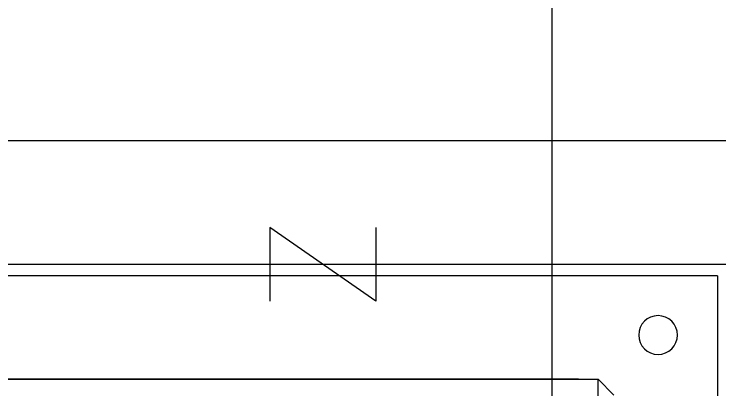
# Model space of a CAD drawing. Header units: millimetres. Extents: x 89450 to 753248, y -530175 to 1209785.
# Drawn here: x 398740.2 to 398940.2, y -105022 to -104915.5 of the extents above; entities that cross this region are included whole.
import ezdxf

# ---------------------------------------------------------------- set-up
doc = ezdxf.new("R2010")
doc.units = ezdxf.units.MM
doc.header["$LTSCALE"] = 150
doc.layers.add('------00 Load Bank', color=3, linetype='Continuous')

# ---------------------------------------------------------------- blocks, each defined once
blk = doc.blocks.new('A$Cd768ecee')
at = {"color": 0}
for p, q in [((0, 1180), (1180, 1180)), ((35, 1145), (1145, 1145)), ((38.2, 1141.8), (1141.8, 1141.8)), ((38.2, 1141.8), (38.2, 38.2))]:
    blk.add_line(p, q, dxfattribs=at)
blk.add_lwpolyline([(135, 1155.42), (135, 1134.58), (165, 1155.42), (165, 1134.58)], dxfattribs=at)
blk.add_circle((55, 1125), 5.5, dxfattribs=at)
blk = doc.blocks.new('A$C02650c35')
at = {"color": 0}
for p, q in [((4.5, 1065), (0, 1060.5)), ((0, 24.5), (0, 1060.5)), ((0, 24.5), (0, 1060.5)), ((1045, 1060.5), (0, 1060.5)), ((0, 1055), (0, 30))]:
    blk.add_line(p, q, dxfattribs=at)

msp = doc.modelspace()

# ---------------------------------------------------------------- linework, layer by layer
at = {"layer": '------00 Load Bank', "color": 161, "ltscale": 2, "elevation": 0}
msp.add_lwpolyline([(398892.66, -105125.36), (398892.66, -104693.05), (397882.66, -104693.05), (397882.66, -105125.36)], close=True, dxfattribs=at)

# ---------------------------------------------------------------- block references
at = {"layer": '------00 Load Bank', "color": 161, "xscale": -1}
msp.add_blockref('A$Cd768ecee', (398977.66, -106131.43), dxfattribs=at)
at = {"layer": '------00 Load Bank', "color": 161, "rotation": 270}
msp.add_blockref('A$C02650c35', (397845.16, -105018.93), dxfattribs=at)

doc.saveas('drawing.dxf')
